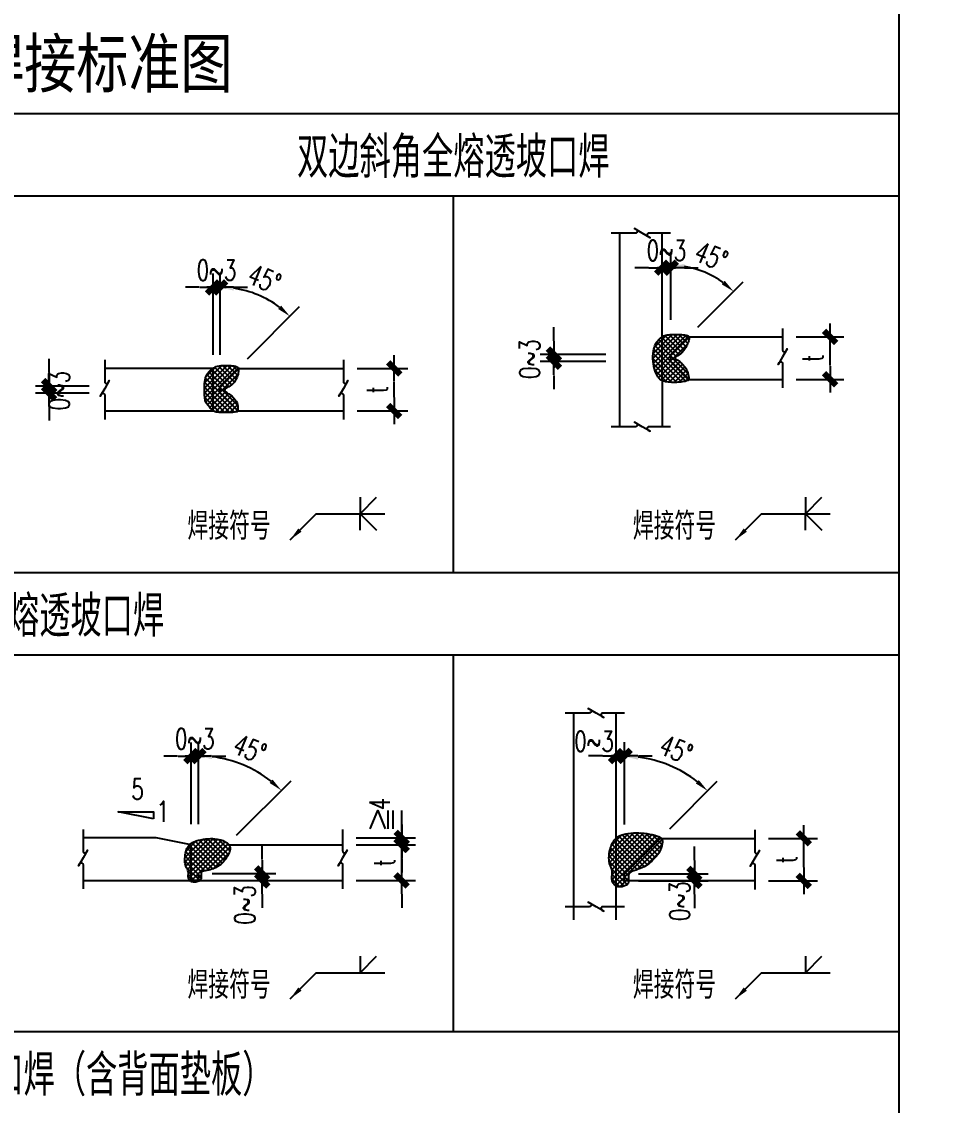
# Model space of a CAD drawing. Extents: x 497777 to 784122, y -229332 to 980813.
# Drawn here: x 538525 to 552180, y 439753 to 455571 of the extents above; entities that cross this region are included whole.
import ezdxf
from ezdxf.enums import TextEntityAlignment as Align

# ---------------------------------------------------------------- set-up
doc = ezdxf.new("R2010")
doc.units = 0
doc.header["$LTSCALE"] = 1000
doc.header["$MEASUREMENT"] = 0
for name, color, linetype in [('S-DIM', 81, 'Continuous'), ('S-HATCH1-W', 252, 'Continuous'), ('S-SHAPE', 51, 'Continuous'), ('S-SHAPE1', 165, 'Continuous'), ('S-SS', 111, 'Continuous'), ('S-TEXT', 211, 'Continuous'), ('S-TK', 165, 'Continuous')]:
    doc.layers.add(name, color=color, linetype=linetype)
doc.styles.add('FONT-ROMANS', font='tj-romans1.shx', dxfattribs={"width": 0.7, "bigfont": 'tj-hztxt1.shx'})
doc.styles.add('SS1', font='tj-romans1.shx', dxfattribs={"width": 0.7, "bigfont": 'tj-hztxt1.shx'})
doc.dimstyles.new('CW-100A', dxfattribs={"dimscale": 100, "dimtxt": 3, "dimasz": 2, "dimexe": 2, "dimexo": 2, "dimgap": 1, "dimtad": 1, "dimdec": 0, "dimzin": 0, "dimdsep": 46, "dimtxsty": 'SS1', "dimblk1": 'TT', "dimblk2": 'TT', "dimsah": 1, "dimcen": 1, "dimclrd": 256, "dimclre": 256, "dimclrt": 256, "dimadec": 0, "dimazin": 0, "dimtfac": 1, "dimtdec": 0, "dimtix": 1, "dimtmove": 2, "dimatfit": 0, "dimldrblk": 'TT', "dimfxl": 2, "dimtolj": 1, "dimtzin": 0, "dimarcsym": 0})
doc.dimstyles.new('S-25-100A', dxfattribs={"dimscale": 100, "dimtxt": 3, "dimasz": 2, "dimexe": 2, "dimexo": 2, "dimgap": 0.8, "dimtad": 1, "dimdec": 0, "dimlfac": 0.25, "dimzin": 0, "dimdsep": 46, "dimtxsty": 'SS1', "dimblk1": 'TT', "dimblk2": 'TT', "dimsah": 1, "dimcen": 1, "dimclrd": 256, "dimclre": 256, "dimclrt": 256, "dimadec": 0, "dimazin": 0, "dimtfac": 1, "dimtdec": 0, "dimtix": 1, "dimtmove": 2, "dimatfit": 0, "dimldrblk": 'TT', "dimfxl": 2, "dimtolj": 1, "dimtzin": 0, "dimarcsym": 0})

# ---------------------------------------------------------------- blocks, each defined once
blk = doc.blocks.new('TT')
blk.add_line((-0.969, 0), (0.969, 0))
at = {"const_width": 0.45}
blk.add_lwpolyline([(-0.442, -0.442), (0.442, 0.442)], dxfattribs=at)
blk = doc.blocks.new('*D190')
at = {"layer": 'Defpoints', "color": 0, "transparency": 16777216}
for p in [(510906, 638017), (511946, 636673), (509786, 636257), (512586, 636337), (516786, 636257)]:
    blk.add_point(p, dxfattribs=at)
at = {"layer": 'S-DIM', "lineweight": -2, "transparency": 16777216}
blk.add_arc((512666, 636257), 831, 148.8237, 166.1763, dxfattribs=at)
at = {"layer": 'S-DIM', "lineweight": -2, "transparency": 16777216, "xscale": 200, "yscale": 200, "zscale": 200}
for p, rotation in [((512078, 636845), 51.91184269532635), ((511835, 636257), 263.0881573046743)]:
    blk.add_blockref('TT', p, dxfattribs=dict(at, rotation=rotation))
blk = doc.blocks.new('*D225')
at = {"layer": 'Defpoints', "color": 0, "transparency": 16777216}
for p in [(541960, 444622), (541104, 443656), (541519, 443553), (541104, 443139), (541104, 443139)]:
    blk.add_point(p, dxfattribs=at)
at = {"layer": 'S-DIM', "lineweight": -2, "transparency": 16777216}
for p, q in [((541104, 443856), (541104, 445051)), ((541660, 443695), (542456, 444491))]:
    blk.add_line(p, q, dxfattribs=at)
blk.add_arc((541104, 443139), 1713, 51.695, 83.305, dxfattribs=at)
at = {"layer": 'S-DIM', "transparency": 16777216}
for points in [[(541301, 444806), (541305, 444873), (541104, 444851)], [(542187, 444507), (542143, 444458), (542315, 444350)]]:
    blk.add_solid(points, dxfattribs=at)
at = {"layer": 'S-DIM', "transparency": 16777216, "insert": (541855, 444952), "char_height": 300, "attachment_point": 5, "rotation": 337.5, "style": 'SS1'}
blk.add_mtext('\\A1;45°', dxfattribs=at)
blk = doc.blocks.new('*D226')
at = {"layer": 'Defpoints', "color": 0, "transparency": 16777216}
for p in [(541104, 444851), (541001, 443656), (541104, 443656)]:
    blk.add_point(p, dxfattribs=at)
at = {"layer": 'S-DIM', "lineweight": -2, "transparency": 16777216}
for p, q in [((541001, 443856), (541001, 445051)), ((541104, 443856), (541104, 445051)), ((540801, 444851), (540601, 444851)), ((541001, 444851), (541104, 444851)), ((541304, 444851), (541504, 444851))]:
    blk.add_line(p, q, dxfattribs=at)
at = {"layer": 'S-DIM', "lineweight": -2, "transparency": 16777216, "xscale": 200, "yscale": 200, "zscale": 200}
blk.add_blockref('TT', (541001, 444851), dxfattribs=at)
at = {"layer": 'S-DIM', "lineweight": -2, "transparency": 16777216, "xscale": 200, "yscale": 200, "zscale": 200, "rotation": 180}
blk.add_blockref('TT', (541104, 444851), dxfattribs=at)
at = {"layer": 'S-DIM', "transparency": 16777216, "insert": (541052, 445101), "char_height": 300, "attachment_point": 5, "style": 'SS1'}
blk.add_mtext('\\A1;0~3', dxfattribs=at)
blk = doc.blocks.new('*D227')
at = {"layer": 'Defpoints', "color": 0, "transparency": 16777216}
for p in [(543209, 443656), (543209, 443553), (544071, 443656)]:
    blk.add_point(p, dxfattribs=at)
at = {"layer": 'S-DIM', "lineweight": -2, "transparency": 16777216}
for p, q in [((544071, 443856), (544071, 444056)), ((543409, 443656), (544271, 443656)), ((543409, 443553), (544271, 443553)), ((544071, 443553), (544071, 443656)), ((544071, 443353), (544071, 443153))]:
    blk.add_line(p, q, dxfattribs=at)
at = {"layer": 'S-DIM', "lineweight": -2, "transparency": 16777216, "xscale": 200, "yscale": 200, "zscale": 200}
for p, rotation in [((544071, 443656), 270), ((544071, 443553), 90)]:
    blk.add_blockref('TT', p, dxfattribs=dict(at, rotation=rotation))
at = {"layer": 'S-DIM', "transparency": 16777216, "insert": (543750, 444080), "char_height": 300, "attachment_point": 5, "rotation": 90, "style": 'SS1'}
blk.add_mtext('\\A1; 4', dxfattribs=at)
blk = doc.blocks.new('*D228')
at = {"layer": 'Defpoints', "color": 0, "transparency": 16777216}
for p in [(541104, 443139), (541104, 443036), (542035, 443036)]:
    blk.add_point(p, dxfattribs=at)
at = {"layer": 'S-DIM', "lineweight": -2, "transparency": 16777216}
for p, q in [((542035, 443339), (542035, 443539)), ((541304, 443139), (542235, 443139)), ((542035, 443139), (542035, 443036)), ((541304, 443036), (542235, 443036)), ((542035, 442836), (542035, 442636))]:
    blk.add_line(p, q, dxfattribs=at)
at = {"layer": 'S-DIM', "lineweight": -2, "transparency": 16777216, "xscale": 200, "yscale": 200, "zscale": 200}
for p, rotation in [((542035, 443139), 270), ((542035, 443036), 90)]:
    blk.add_blockref('TT', p, dxfattribs=dict(at, rotation=rotation))
at = {"layer": 'S-DIM', "transparency": 16777216, "insert": (541783, 442678), "char_height": 300, "attachment_point": 5, "rotation": 90, "style": 'SS1'}
blk.add_mtext('\\A1;0~3', dxfattribs=at)
blk = doc.blocks.new('*D229')
at = {"layer": 'Defpoints', "color": 0, "transparency": 16777216}
for p in [(543209, 443553), (544071, 443553), (543209, 443036)]:
    blk.add_point(p, dxfattribs=at)
at = {"layer": 'S-DIM', "lineweight": -2, "transparency": 16777216}
for p, q in [((544071, 443753), (544071, 443953)), ((543409, 443553), (544271, 443553)), ((544071, 443036), (544071, 443553)), ((543409, 443036), (544271, 443036)), ((544071, 442836), (544071, 442636))]:
    blk.add_line(p, q, dxfattribs=at)
at = {"layer": 'S-DIM', "lineweight": -2, "transparency": 16777216, "xscale": 200, "yscale": 200, "zscale": 200}
for p, rotation in [((544071, 443553), 270), ((544071, 443036), 90)]:
    blk.add_blockref('TT', p, dxfattribs=dict(at, rotation=rotation))
at = {"layer": 'S-DIM', "transparency": 16777216, "insert": (543821, 443295), "char_height": 300, "attachment_point": 5, "rotation": 90, "style": 'SS1'}
blk.add_mtext('\\A1;t', dxfattribs=at)
blk = doc.blocks.new('*D230')
at = {"layer": 'Defpoints', "color": 0, "transparency": 16777216}
for p in [(547325, 444852), (547200, 443651), (547325, 443651)]:
    blk.add_point(p, dxfattribs=at)
at = {"layer": 'S-DIM', "lineweight": -2, "transparency": 16777216}
for p, q in [((547200, 443851), (547200, 445052)), ((547325, 443851), (547325, 445052)), ((547000, 444852), (546800, 444852)), ((547200, 444852), (547325, 444852)), ((547525, 444852), (547725, 444852))]:
    blk.add_line(p, q, dxfattribs=at)
at = {"layer": 'S-DIM', "lineweight": -2, "transparency": 16777216, "xscale": 200, "yscale": 200, "zscale": 200}
blk.add_blockref('TT', (547200, 444852), dxfattribs=at)
at = {"layer": 'S-DIM', "lineweight": -2, "transparency": 16777216, "xscale": 200, "yscale": 200, "zscale": 200, "rotation": 180}
blk.add_blockref('TT', (547325, 444852), dxfattribs=at)
at = {"layer": 'S-DIM', "transparency": 16777216, "insert": (546879, 445066), "char_height": 300, "attachment_point": 5, "style": 'SS1'}
blk.add_mtext('\\A1;0~3', dxfattribs=at)
blk = doc.blocks.new('*D231')
at = {"layer": 'Defpoints', "color": 0, "transparency": 16777216}
for p in [(547325, 443132), (547325, 443029), (548343, 443029)]:
    blk.add_point(p, dxfattribs=at)
at = {"layer": 'S-DIM', "lineweight": -2, "transparency": 16777216}
for p, q in [((548343, 443332), (548343, 443532)), ((547525, 443132), (548543, 443132)), ((548343, 443132), (548343, 443029)), ((547525, 443029), (548543, 443029)), ((548343, 442829), (548343, 442629))]:
    blk.add_line(p, q, dxfattribs=at)
at = {"layer": 'S-DIM', "lineweight": -2, "transparency": 16777216, "xscale": 200, "yscale": 200, "zscale": 200}
for p, rotation in [((548343, 443132), 270), ((548343, 443029), 90)]:
    blk.add_blockref('TT', p, dxfattribs=dict(at, rotation=rotation))
at = {"layer": 'S-DIM', "transparency": 16777216, "insert": (548128, 442733), "char_height": 300, "attachment_point": 5, "rotation": 90, "style": 'SS1'}
blk.add_mtext('\\A1;0~3', dxfattribs=at)
blk = doc.blocks.new('*D232')
at = {"layer": 'Defpoints', "color": 0, "transparency": 16777216}
for p in [(547325, 444977), (548181, 444615), (547842, 443649), (547325, 443132), (547325, 443132)]:
    blk.add_point(p, dxfattribs=at)
at = {"layer": 'S-DIM', "lineweight": -2, "transparency": 16777216}
blk.add_line((547984, 443791), (548677, 444484), dxfattribs=at)
blk.add_arc((547325, 443132), 1713, 51.695, 83.305, dxfattribs=at)
at = {"layer": 'S-DIM', "transparency": 16777216}
for points in [[(547522, 444799), (547526, 444866), (547325, 444844)], [(548408, 444500), (548364, 444451), (548536, 444343)]]:
    blk.add_solid(points, dxfattribs=at)
at = {"layer": 'S-DIM', "transparency": 16777216, "insert": (548076, 444945), "char_height": 300, "attachment_point": 5, "rotation": 337.5, "style": 'SS1'}
blk.add_mtext('\\A1;45°', dxfattribs=at)
blk = doc.blocks.new('*D233')
at = {"layer": 'Defpoints', "color": 0, "transparency": 16777216}
for p in [(549225, 443649), (549940, 443649), (549225, 443029)]:
    blk.add_point(p, dxfattribs=at)
at = {"layer": 'S-DIM', "lineweight": -2, "transparency": 16777216}
for p, q in [((549425, 443649), (550140, 443649)), ((549940, 443229), (549940, 443449)), ((549425, 443029), (550140, 443029))]:
    blk.add_line(p, q, dxfattribs=at)
at = {"layer": 'S-DIM', "lineweight": -2, "transparency": 16777216, "xscale": 200, "yscale": 200, "zscale": 200}
for p, rotation in [((549940, 443649), 90), ((549940, 443029), 270)]:
    blk.add_blockref('TT', p, dxfattribs=dict(at, rotation=rotation))
at = {"layer": 'S-DIM', "transparency": 16777216, "insert": (549690, 443339), "char_height": 300, "attachment_point": 5, "rotation": 90, "style": 'SS1'}
blk.add_mtext('\\A1;t', dxfattribs=at)
blk = doc.blocks.new('*D257')
at = {"layer": 'Defpoints', "color": 0, "transparency": 16777216}
for p in [(542142, 451500), (541421, 450510), (541680, 450510), (541421, 450251), (541421, 450148)]:
    blk.add_point(p, dxfattribs=at)
at = {"layer": 'S-DIM', "lineweight": -2, "transparency": 16777216}
for p, q in [((541421, 450710), (541421, 451893)), ((541821, 450651), (542582, 451412))]:
    blk.add_line(p, q, dxfattribs=at)
blk.add_arc((541421, 450251), 1442, 52.9526, 82.0474, dxfattribs=at)
at = {"layer": 'S-DIM', "transparency": 16777216}
for points in [[(541618, 451646), (541623, 451712), (541421, 451693)], [(542311, 451427), (542268, 451377), (542440, 451270)]]:
    blk.add_solid(points, dxfattribs=at)
at = {"layer": 'S-DIM', "transparency": 16777216, "insert": (542068, 451814), "char_height": 300, "attachment_point": 5, "rotation": 337.5, "style": 'SS1'}
blk.add_mtext('\\A1;45°', dxfattribs=at)
blk = doc.blocks.new('*D258')
at = {"layer": 'Defpoints', "color": 0, "transparency": 16777216}
for p in [(541421, 451693), (541318, 450510), (541421, 450510)]:
    blk.add_point(p, dxfattribs=at)
at = {"layer": 'S-DIM', "lineweight": -2, "transparency": 16777216}
for p, q in [((541318, 450710), (541318, 451893)), ((541421, 450710), (541421, 451893)), ((541118, 451693), (540918, 451693)), ((541318, 451693), (541421, 451693)), ((541621, 451693), (541821, 451693))]:
    blk.add_line(p, q, dxfattribs=at)
at = {"layer": 'S-DIM', "lineweight": -2, "transparency": 16777216, "xscale": 200, "yscale": 200, "zscale": 200}
blk.add_blockref('TT', (541318, 451693), dxfattribs=at)
at = {"layer": 'S-DIM', "lineweight": -2, "transparency": 16777216, "xscale": 200, "yscale": 200, "zscale": 200, "rotation": 180}
blk.add_blockref('TT', (541421, 451693), dxfattribs=at)
at = {"layer": 'S-DIM', "transparency": 16777216, "insert": (541369, 451943), "char_height": 300, "attachment_point": 5, "style": 'SS1'}
blk.add_mtext('\\A1;0~3', dxfattribs=at)
blk = doc.blocks.new('*D259')
at = {"layer": 'Defpoints', "color": 0, "transparency": 16777216}
for p in [(539712, 450251), (538926, 450148), (539712, 450148)]:
    blk.add_point(p, dxfattribs=at)
at = {"layer": 'S-DIM', "lineweight": -2, "transparency": 16777216}
for p, q in [((538926, 450451), (538926, 450651)), ((539512, 450251), (538726, 450251)), ((538926, 450251), (538926, 450148)), ((539512, 450148), (538726, 450148)), ((538926, 449948), (538926, 449748))]:
    blk.add_line(p, q, dxfattribs=at)
at = {"layer": 'S-DIM', "lineweight": -2, "transparency": 16777216, "xscale": 200, "yscale": 200, "zscale": 200}
for p, rotation in [((538926, 450251), 270), ((538926, 450148), 90)]:
    blk.add_blockref('TT', p, dxfattribs=dict(at, rotation=rotation))
at = {"layer": 'S-DIM', "transparency": 16777216, "insert": (539072, 450185), "char_height": 300, "attachment_point": 5, "rotation": 90, "style": 'SS1'}
blk.add_mtext('\\A1;0~3', dxfattribs=at)
blk = doc.blocks.new('*D260')
at = {"layer": 'Defpoints', "color": 0, "transparency": 16777216}
for p in [(543220, 450510), (543962, 450510), (543220, 449889)]:
    blk.add_point(p, dxfattribs=at)
at = {"layer": 'S-DIM', "lineweight": -2, "transparency": 16777216}
for p, q in [((543420, 450510), (544162, 450510)), ((543962, 450089), (543962, 450310)), ((543420, 449889), (544162, 449889))]:
    blk.add_line(p, q, dxfattribs=at)
at = {"layer": 'S-DIM', "lineweight": -2, "transparency": 16777216, "xscale": 200, "yscale": 200, "zscale": 200}
for p, rotation in [((543962, 450510), 90), ((543962, 449889), 270)]:
    blk.add_blockref('TT', p, dxfattribs=dict(at, rotation=rotation))
at = {"layer": 'S-DIM', "transparency": 16777216, "insert": (543712, 450199), "char_height": 300, "attachment_point": 5, "rotation": 90, "style": 'SS1'}
blk.add_mtext('\\A1;t', dxfattribs=at)
blk = doc.blocks.new('*D261')
at = {"layer": 'Defpoints', "color": 0, "transparency": 16777216}
for p in [(547998, 451980), (547873, 451008), (547998, 451017)]:
    blk.add_point(p, dxfattribs=at)
at = {"layer": 'S-DIM', "lineweight": -2, "transparency": 16777216}
for p, q in [((547873, 451208), (547873, 452180)), ((547998, 451217), (547998, 452180)), ((547673, 451980), (547473, 451980)), ((547873, 451980), (547998, 451980)), ((548198, 451980), (548398, 451980))]:
    blk.add_line(p, q, dxfattribs=at)
at = {"layer": 'S-DIM', "lineweight": -2, "transparency": 16777216, "xscale": 200, "yscale": 200, "zscale": 200}
blk.add_blockref('TT', (547873, 451980), dxfattribs=at)
at = {"layer": 'S-DIM', "lineweight": -2, "transparency": 16777216, "xscale": 200, "yscale": 200, "zscale": 200, "rotation": 180}
blk.add_blockref('TT', (547998, 451980), dxfattribs=at)
at = {"layer": 'S-DIM', "transparency": 16777216, "insert": (547935, 452230), "char_height": 300, "attachment_point": 5, "style": 'SS1'}
blk.add_mtext('\\A1;0~3', dxfattribs=at)
blk = doc.blocks.new('*D262')
at = {"layer": 'Defpoints', "color": 0, "transparency": 16777216}
for p in [(548647, 451839), (547998, 451017), (548254, 450970), (547998, 450714), (547998, 450714)]:
    blk.add_point(p, dxfattribs=at)
at = {"layer": 'S-DIM', "lineweight": -2, "transparency": 16777216}
for p, q in [((547998, 451217), (547998, 452213)), ((548395, 451112), (549057, 451774))]:
    blk.add_line(p, q, dxfattribs=at)
blk.add_arc((547998, 450714), 1298, 53.8345, 81.1655, dxfattribs=at)
at = {"layer": 'S-DIM', "transparency": 16777216}
for points in [[(548195, 451964), (548200, 452030), (547998, 452013)], [(548786, 451788), (548742, 451737), (548916, 451632)]]:
    blk.add_solid(points, dxfattribs=at)
at = {"layer": 'S-DIM', "transparency": 16777216, "insert": (548590, 452145), "char_height": 300, "attachment_point": 5, "rotation": 337.5, "style": 'SS1'}
blk.add_mtext('\\A1;45°', dxfattribs=at)
blk = doc.blocks.new('*D263')
at = {"layer": 'Defpoints', "color": 0, "transparency": 16777216}
for p in [(547252, 450711), (546293, 450608), (547252, 450608)]:
    blk.add_point(p, dxfattribs=at)
at = {"layer": 'S-DIM', "lineweight": -2, "transparency": 16777216}
for p, q in [((546293, 450911), (546293, 451111)), ((547052, 450711), (546093, 450711)), ((546293, 450711), (546293, 450608)), ((547052, 450608), (546093, 450608)), ((546293, 450408), (546293, 450208))]:
    blk.add_line(p, q, dxfattribs=at)
at = {"layer": 'S-DIM', "lineweight": -2, "transparency": 16777216, "xscale": 200, "yscale": 200, "zscale": 200}
for p, rotation in [((546293, 450711), 270), ((546293, 450608), 90)]:
    blk.add_blockref('TT', p, dxfattribs=dict(at, rotation=rotation))
at = {"layer": 'S-DIM', "transparency": 16777216, "insert": (545939, 450645), "char_height": 300, "attachment_point": 5, "rotation": 90, "style": 'SS1'}
blk.add_mtext('\\A1;0~3', dxfattribs=at)
blk = doc.blocks.new('*D264')
at = {"layer": 'Defpoints', "color": 0, "transparency": 16777216}
for p in [(549630, 450970), (550323, 450970), (549630, 450350)]:
    blk.add_point(p, dxfattribs=at)
at = {"layer": 'S-DIM', "lineweight": -2, "transparency": 16777216}
for p, q in [((549830, 450970), (550523, 450970)), ((550323, 450550), (550323, 450770)), ((549830, 450350), (550523, 450350))]:
    blk.add_line(p, q, dxfattribs=at)
at = {"layer": 'S-DIM', "lineweight": -2, "transparency": 16777216, "xscale": 200, "yscale": 200, "zscale": 200}
for p, rotation in [((550323, 450970), 90), ((550323, 450350), 270)]:
    blk.add_blockref('TT', p, dxfattribs=dict(at, rotation=rotation))
at = {"layer": 'S-DIM', "transparency": 16777216, "insert": (550073, 450660), "char_height": 300, "attachment_point": 5, "rotation": 90, "style": 'SS1'}
blk.add_mtext('\\A1;t', dxfattribs=at)

msp = doc.modelspace()

# ---------------------------------------------------------------- hatches: boundary and pattern name
at = {"layer": 'S-HATCH1-W'}
h = msp.add_hatch(dxfattribs=at)
h.set_pattern_fill('ANSI37', color=256, scale=411.429798, style=0)
h.set_pattern_definition([(45, (533302.8, 433670.88), (-36.3656, 36.3656), []), (135, (533302.8, 433670.88), (-36.3656, -36.3656), [])])
edge = h.paths.add_edge_path()
edge.add_spline(control_points=[(548260.8, 450976.7), (548249.6, 450985.5), (548206.2, 451002.1), (548131.3, 451002.7), (548038.9, 451006.9), (547954.5, 451003), (547852.9, 450970.1), (547775.8, 450883.6), (547739, 450750.6), (547733.9, 450613.7), (547764.2, 450485.3), (547802.1, 450381.8), (547874.6, 450320.8), (547966.8, 450306.6), (548055.4, 450304.6), (548147.8, 450308.4), (548207.3, 450319.7), (548262.8, 450335.5), (548259.1, 450382.6), (548256.4, 450449.3), (548210.5, 450527.8), (548154.3, 450588.7), (548110.6, 450624.8), (548028.6, 450665.4), (548132.9, 450706.4), (548178.7, 450753.4), (548222.5, 450817), (548250, 450883.9), (548273.8, 450936.6), (548266.4, 450972.2), (548260.8, 450976.7)], knot_values=[0, 0, 0, 0, 42.9812056, 134.6879493, 223.3845844, 321.280747, 386.0607818, 539.8536875, 641.1765998, 797.709865, 944.264958, 1036.3253196, 1123.0103626, 1212.6001074, 1309.1494234, 1392.7156293, 1480.3457144, 1517.1204188, 1525.2564336, 1615.7219973, 1719.0317907, 1789.3244324, 1857.8762193, 1909.5908435, 1987.8053026, 2066.9116084, 2135.9761127, 2210.6032453, 2285.7744077, 2307.1910235, 2307.1910235, 2307.1910235, 2307.1910235], degree=3, periodic=0)
h = msp.add_hatch(dxfattribs=at)
h.set_pattern_fill('ANSI37', color=256, scale=411.429798, style=0)
h.set_pattern_definition([(45, (526725.735, 433210.33), (-36.3656, 36.3656), []), (135, (526725.735, 433210.33), (-36.3656, -36.3656), [])])
edge = h.paths.add_edge_path()
edge.add_spline(control_points=[(541683.8, 450522.6), (541672.5, 450531.5), (541629, 450547.5), (541554.5, 450553.7), (541459.4, 450553.8), (541376.2, 450546.1), (541285.4, 450497.7), (541212.3, 450414.3), (541190.8, 450282), (541191.5, 450153.2), (541197.1, 450023.1), (541265.9, 449948.3), (541310.2, 449886.3), (541391.9, 449864.2), (541474.9, 449866.1), (541567.8, 449863.4), (541624.3, 449870.6), (541682.8, 449877.1), (541678.4, 449923.2), (541688.9, 449991), (541630.5, 450069.2), (541567.5, 450130.1), (541514.8, 450153.2), (541471.6, 450200.1), (541543, 450239.9), (541601.8, 450270.8), (541657.5, 450343.4), (541684.2, 450420.1), (541693.1, 450477.9), (541691, 450516.9), (541683.8, 450522.6)], knot_values=[0, 0, 0, 0, 42.9812058, 135.0487881, 223.7187017, 329.4516128, 379.4037784, 530.3028284, 639.6288726, 772.4742854, 924.5672559, 1004.3741561, 1072.2485202, 1146.8800424, 1243.4660193, 1326.9199322, 1413.3654144, 1447.381428, 1455.5174428, 1543.8253612, 1650.1640412, 1727.6545842, 1802.8467673, 1832.9481723, 1885.6650695, 1980.230093, 2061.3830887, 2145.9756241, 2219.4594553, 2247.059158, 2247.059158, 2247.059158, 2247.059158], degree=3, periodic=0)
h = msp.add_hatch(dxfattribs=at)
h.set_pattern_fill('ANSI37', color=256, scale=411.429798, style=0)
h.set_pattern_definition([(45, (506341.915, 410247.913), (-36.3656, 36.3656), []), (135, (506341.915, 410247.913), (-36.3656, -36.3656), [])])
edge = h.paths.add_edge_path()
edge.add_spline(control_points=[(547863.9, 443649.3), (547835.6, 443671.2), (547750.1, 443703.3), (547611.3, 443727.8), (547455.4, 443731.5), (547322.8, 443717.9), (547190, 443663.5), (547118.7, 443536.2), (547093.4, 443399.5), (547098.7, 443267.2), (547162, 443162.5), (547120.5, 443044.7), (547185.6, 442940.2), (547293.2, 442936.4), (547416, 442987.4), (547350.9, 443141), (547481.9, 443183.9), (547576.6, 443215.4), (547683.3, 443278), (547765, 443360.9), (547846.1, 443456.3), (547869.3, 443552.4), (547884.6, 443633.4), (547863.9, 443649.3)], knot_values=[0, 0, 0, 0, 107.2863682, 266.7538172, 423.5063699, 573.2324129, 664.6553006, 842.7923412, 976.3347721, 1082.4015855, 1235.6615849, 1309.6259619, 1440.9314811, 1525.4515564, 1623.0956394, 1774.444703, 1847.4325235, 1983.1623959, 2091.978379, 2208.7292737, 2335.6666864, 2450.7250019, 2528.8565428, 2528.8565428, 2528.8565428, 2528.8565428], degree=3, periodic=0)
h = msp.add_hatch(dxfattribs=at)
h.set_pattern_fill('ANSI37', color=256, scale=411.429798, style=0)
h.set_pattern_definition([(45, (511497.485, 410254.865), (-36.3656, 36.3656), []), (135, (511497.485, 410254.865), (-36.3656, -36.3656), [])])
edge = h.paths.add_edge_path()
edge.add_spline(control_points=[(541555.2, 443553.4), (541538.6, 443576.6), (541477.9, 443612.3), (541374.7, 443646.4), (541243.2, 443647.8), (541128.9, 443630), (541034.6, 443602), (540951, 443550.7), (540916.2, 443454.1), (540907.1, 443348.6), (540904, 443269), (540942, 443206.2), (540963.1, 443158.6), (540951.4, 443097.7), (540965.5, 443038.2), (541022.1, 443005.2), (541080.6, 443007.4), (541149.8, 443040.5), (541146.1, 443101.7), (541137.4, 443171.3), (541239.1, 443178.4), (541313.3, 443200.1), (541396.7, 443243.7), (541474.2, 443299.4), (541524, 443386.7), (541569.6, 443463.2), (541572, 443529.9), (541555.2, 443553.4)], knot_values=[0, 0, 0, 0, 85.5160108, 201.1373302, 325.7945996, 474.7948086, 547.1545083, 620.4045467, 760.5184311, 829.576342, 944.1612063, 984.639258, 1049.2832543, 1092.3051273, 1169.5162255, 1211.8746543, 1278.1490614, 1341.6768679, 1413.0463711, 1443.5505007, 1535.3638013, 1630.4861648, 1701.301689, 1811.6726183, 1912.5806829, 1996.9333121, 2083.6549169, 2083.6549169, 2083.6549169, 2083.6549169], degree=3, periodic=0)

# ---------------------------------------------------------------- linework, layer by layer
at = {"layer": 'S-DIM'}
for p, q in [((543871.1, 444055.7), (543871.1, 443787.2)), ((543941.6, 444055.7), (543941.6, 443787.2))]:
    msp.add_line(p, q, dxfattribs=at)
msp.add_lwpolyline([(540449.1, 443935.7), (539934.8, 444038.6), (540449.1, 444038.6)], close=True, dxfattribs=at)
msp.add_lwpolyline([(543613, 443787.2), (543721, 444055.5), (543829, 443787.2)], dxfattribs=at)
at = {"layer": 'S-HATCH1-W'}
for points, start_tangent, end_tangent in [([(548260.8, 450976.7), (548221.7, 450994.5), (548130.4, 451003.3), (548041.8, 451005.5), (547944.2, 450997.3), (547883, 450976.2), (547777.2, 450864.6), (547747, 450767.9), (547741, 450611.4), (547772, 450468.2), (547810, 450384.4), (547876.7, 450329), (547964, 450308.9), (548060.5, 450305.7), (548144, 450310), (548230, 450326.5), (548261.3, 450345.8), (548261.3, 450353.9), (548249.8, 450443.7), (548201.2, 450534.8), (548154, 450586.9), (548099.5, 450628.6), (548058.3, 450659.8), (548120.9, 450706.7), (548180.5, 450758.8), (548219, 450816.1), (548250.4, 450883.8), (548268.7, 450956.7), (548260.8, 450976.7)], (-0.7841118, 0.6206196), (-0.7841118, 0.6206196)), ([(541683.8, 450522.6), (541644.7, 450540.4), (541553.4, 450552.5), (541464.7, 450552.5), (541360.4, 450535.2), (541316.1, 450512.2), (541218.4, 450397.2), (541194.9, 450290.4), (541192.3, 450157.6), (541219.6, 450008), (541267.3, 449944), (541313.5, 449894.2), (541383.9, 449869.5), (541480.4, 449865.3), (541563.8, 449865.3), (541649.9, 449873.4), (541681.2, 449886.8), (541681.2, 449894.9), (541677.3, 449983.1), (541622.5, 450074.3), (541565.2, 450126.4), (541502.6, 450168), (541485.2, 450192.6), (541523.4, 450228.8), (541603, 450279.9), (541652.7, 450344.1), (541682.5, 450423.2), (541691.6, 450496.2), (541683.8, 450522.6)], (-0.7841118, 0.6206196), (-0.7841118, 0.6206196)), ([(547863.9, 443649.3), (547766.5, 443694.3), (547609.8, 443723.9), (547453.1, 443728.2), (547304.9, 443707), (547221.8, 443668.9), (547122.7, 443520.9), (547097.3, 443389.8), (547105.7, 443284.1), (547145.5, 443136.1), (547136.2, 443062.7), (547205.6, 442951.2), (547289.7, 442943), (547374.4, 442991.6), (547392.8, 443141.8), (547457.4, 443175.9), (547584.4, 443223.7), (547677.6, 443279.9), (547762.3, 443360.2), (547838.5, 443461.7), (547872.4, 443571.7), (547863.9, 443649.3)], (-0.7916942, 0.6109176), (-0.7916942, 0.6109176)), ([(541555.2, 443553.4), (541486.4, 443604.3), (541376.4, 443639.8), (541251.8, 443644.6), (541104.6, 443621.7), (541035.9, 443599.1), (540974.8, 443558.6), (540916.4, 443431.3), (540908.7, 443362.7), (540918.8, 443248.5), (540937.3, 443212.5), (540958.2, 443151.3), (540955.9, 443108.4), (540979.4, 443034.8), (541015.4, 443012.6), (541081.7, 443012.6), (541136.1, 443045.3), (541144.1, 443116.3), (541144.1, 443146.8), (541229.4, 443180.6), (541321.1, 443206.1), (541384, 443238.5), (541470.7, 443306.9), (541526.8, 443390.8), (541562.8, 443467.1), (541555.2, 443553.4)], (-0.58213, 0.8130957), (-0.58213, 0.8130957))]:
    msp.add_spline(points, degree=3, dxfattribs=dict(at, start_tangent=start_tangent, end_tangent=end_tangent))
at = {"layer": 'S-SHAPE'}
for p, q in [((551324.6, 475224), (551324.6, 426424)), ((551324.6, 454224), (525324.6, 454224)), ((547252.4, 452483.9), (547252.4, 449658)), ((547873, 450953.4), (547873, 452483.9)), ((547873, 450330.7), (547873, 450966.9)), ((547997.8, 450714.2), (548253.7, 450970.2)), ((548253.7, 450970.2), (549629.6, 450970.2)), ((547997.8, 450608.4), (547997.8, 450711.3)), ((541317.8, 450509.6), (539737.5, 450509.6)), ((541317.8, 449889), (541317.8, 450509.6)), ((541420.7, 450250.8), (541679.6, 450509.6)), ((541679.6, 450509.6), (543220, 450509.6)), ((547997.8, 450605.5), (548253.7, 450349.6)), ((548253.7, 450349.6), (549629.6, 450349.6)), ((541420.7, 450147.9), (541420.7, 450250.8)), ((547873, 450330.7), (547873, 449658)), ((541420.7, 450147.9), (541679.6, 449889)), ((539737.5, 449889), (541317.8, 449889)), ((541679.6, 449889), (543220, 449889)), ((551324.6, 447524), (525324.6, 447524)), ((546579.3, 445479.3), (546579.3, 442460.1)), ((547199.9, 442460.1), (547199.9, 445479.3)), ((540486.5, 443656.3), (539420.5, 443656.3)), ((540974.8, 443558.6), (540486.5, 443656.3)), ((541000.8, 443553.4), (540974.8, 443558.6)), ((541000.8, 443035.7), (541000.8, 443553.4)), ((541103.7, 443138.6), (541518.5, 443553.4)), ((541555.2, 443553.4), (541518.5, 443553.4)), ((541555.2, 443553.4), (543209.4, 443553.4)), ((547324.6, 443131.6), (547842.4, 443649.3)), ((547842.4, 443649.3), (549225.4, 443649.3)), ((541103.7, 443035.7), (541103.7, 443138.6)), ((547324.6, 443028.8), (547324.6, 443131.6)), ((539420.5, 443035.7), (540991.2, 443035.7)), ((541117, 443035.7), (540992.5, 443035.7)), ((541117, 443035.7), (543209.4, 443035.7)), ((549225.4, 443028.8), (547324.6, 443028.8)), ((551324.6, 440824), (525324.6, 440824))]:
    msp.add_line(p, q, dxfattribs=at)
at = {"layer": 'S-SHAPE1'}
for points in [[(547996.4, 452483.9), (547680.5, 452483.9), (547678.6, 452483.8), (547677.5, 452483.7), (547674.8, 452483.3), (547672.6, 452482.7), (547670.1, 452481.7), (547668.6, 452481), (547667, 452480.2), (547665.6, 452479.2), (547664.3, 452478.4), (547662.9, 452477.2), (547661.4, 452475.7), (547660.2, 452474.4), (547659.1, 452473.1), (547658.6, 452472.2), (547657.2, 452470), (547656.7, 452468.9), (547655.8, 452467), (547655.5, 452466), (547655, 452464.4), (547654.5, 452462.5), (547654.3, 452461.3), (547654.2, 452460.1), (547654, 452458), (547654.2, 452454.7), (547654.6, 452451.9), (547655.3, 452449.6), (547656.4, 452446.7), (547657.8, 452443.8), (547659.4, 452441.5), (547661, 452439.5), (547662.6, 452437.9), (547664.3, 452436.5), (547666.8, 452434.8), (547696.3, 452417.8), (547581.8, 452483.9), (547467.2, 452550), (547496.2, 452533.3), (547498.2, 452532), (547499.7, 452530.9), (547501.4, 452529.4), (547502.6, 452528.2), (547503.6, 452527), (547504.6, 452525.8), (547505.9, 452523.7), (547506.9, 452522), (547507.4, 452520.5), (547507.8, 452519.5), (547508.7, 452517), (547508.9, 452515.8), (547509.2, 452514), (547509.4, 452512.6), (547509.4, 452511.4), (547509.4, 452508.9), (547509.1, 452505.7), (547508.1, 452501.9), (547507.5, 452500.2), (547506.9, 452499), (547506.1, 452497.4), (547505, 452495.6), (547503, 452493), (547501.7, 452491.7), (547500.9, 452490.8), (547499.5, 452489.7), (547497.9, 452488.4), (547496.3, 452487.5), (547494.8, 452486.6), (547493.2, 452485.9), (547491, 452485.1), (547489.4, 452484.6), (547488.5, 452484.5), (547486.5, 452484.1), (547484.7, 452483.9), (547483.1, 452483.9), (547483, 452483.9), (547129, 452483.9)], [(549629.6, 451093.6), (549629.6, 450777.7), (549629.7, 450775.8), (549629.8, 450774.7), (549630.1, 450772), (549630.8, 450769.8), (549631.7, 450767.3), (549632.4, 450765.8), (549633.3, 450764.2), (549634.2, 450762.8), (549635.1, 450761.5), (549636.2, 450760.1), (549637.7, 450758.6), (549639.1, 450757.4), (549640.4, 450756.3), (549641.2, 450755.8), (549643.4, 450754.4), (549644.6, 450753.9), (549646.5, 450753), (549647.4, 450752.7), (549649, 450752.2), (549650.9, 450751.7), (549652.2, 450751.5), (549653.4, 450751.4), (549655.5, 450751.2), (549658.7, 450751.4), (549661.6, 450751.8), (549663.8, 450752.5), (549666.8, 450753.6), (549669.6, 450755), (549671.9, 450756.6), (549674, 450758.2), (549675.5, 450759.8), (549676.9, 450761.5), (549678.7, 450764), (549695.6, 450793.5), (549629.6, 450679), (549563.5, 450564.4), (549580.2, 450593.4), (549581.4, 450595.4), (549582.6, 450596.9), (549584.1, 450598.6), (549585.2, 450599.8), (549586.5, 450600.8), (549587.7, 450601.8), (549589.8, 450603.1), (549591.5, 450604.1), (549592.9, 450604.6), (549594, 450605), (549596.4, 450605.9), (549597.7, 450606.1), (549599.5, 450606.4), (549600.9, 450606.6), (549602, 450606.6), (549604.6, 450606.6), (549607.7, 450606.3), (549611.5, 450605.3), (549613.2, 450604.7), (549614.5, 450604.1), (549616.1, 450603.3), (549617.9, 450602.2), (549620.5, 450600.2), (549621.8, 450598.9), (549622.6, 450598.1), (549623.8, 450596.7), (549625, 450595.1), (549626, 450593.5), (549626.8, 450592), (549627.6, 450590.4), (549628.3, 450588.2), (549628.8, 450586.6), (549629, 450585.7), (549629.4, 450583.7), (549629.6, 450581.9), (549629.6, 450580.3), (549629.6, 450580.2), (549629.6, 450226.2)], [(539737.5, 450633), (539737.5, 450317.2), (539737.6, 450315.3), (539737.7, 450314.1), (539738.1, 450311.5), (539738.8, 450309.3), (539739.7, 450306.7), (539740.4, 450305.3), (539741.2, 450303.7), (539742.2, 450302.2), (539743.1, 450300.9), (539744.2, 450299.6), (539745.7, 450298.1), (539747, 450296.8), (539748.4, 450295.8), (539749.2, 450295.2), (539751.4, 450293.9), (539752.5, 450293.3), (539754.4, 450292.5), (539755.4, 450292.2), (539757, 450291.6), (539758.9, 450291.1), (539760.1, 450291), (539761.4, 450290.9), (539763.5, 450290.7), (539766.7, 450290.9), (539769.5, 450291.2), (539771.8, 450291.9), (539774.8, 450293), (539777.6, 450294.5), (539779.9, 450296.1), (539782, 450297.7), (539783.5, 450299.2), (539784.9, 450300.9), (539786.6, 450303.5), (539803.6, 450332.9), (539737.5, 450218.4), (539671.5, 450103.8), (539688.2, 450132.9), (539689.4, 450134.9), (539690.5, 450136.4), (539692.1, 450138.1), (539693.2, 450139.2), (539694.4, 450140.3), (539695.7, 450141.2), (539697.8, 450142.6), (539699.5, 450143.5), (539700.9, 450144.1), (539701.9, 450144.5), (539704.4, 450145.3), (539705.6, 450145.6), (539707.4, 450145.9), (539708.9, 450146.1), (539710, 450146.1), (539712.6, 450146.1), (539715.7, 450145.8), (539719.5, 450144.7), (539721.2, 450144.2), (539722.4, 450143.6), (539724.1, 450142.7), (539725.9, 450141.6), (539728.4, 450139.6), (539729.8, 450138.4), (539730.6, 450137.5), (539731.8, 450136.2), (539733, 450134.6), (539733.9, 450133), (539734.8, 450131.4), (539735.6, 450129.8), (539736.3, 450127.6), (539736.8, 450126), (539737, 450125.2), (539737.4, 450123.2), (539737.5, 450121.4), (539737.5, 450119.8), (539737.5, 450119.7), (539737.5, 449765.6)], [(543220, 450633), (543220, 450317.2), (543220.1, 450315.3), (543220.2, 450314.1), (543220.6, 450311.5), (543221.3, 450309.3), (543222.2, 450306.7), (543222.9, 450305.3), (543223.7, 450303.7), (543224.7, 450302.2), (543225.6, 450300.9), (543226.7, 450299.6), (543228.2, 450298.1), (543229.5, 450296.8), (543230.9, 450295.8), (543231.7, 450295.2), (543233.9, 450293.9), (543235, 450293.3), (543236.9, 450292.5), (543237.9, 450292.2), (543239.5, 450291.6), (543241.4, 450291.1), (543242.6, 450291), (543243.9, 450290.9), (543246, 450290.7), (543249.2, 450290.9), (543252, 450291.2), (543254.3, 450291.9), (543257.3, 450293), (543260.1, 450294.5), (543262.4, 450296.1), (543264.5, 450297.7), (543266, 450299.2), (543267.4, 450300.9), (543269.1, 450303.5), (543286.1, 450332.9), (543220, 450218.4), (543154, 450103.8), (543170.7, 450132.9), (543171.9, 450134.9), (543173, 450136.4), (543174.6, 450138.1), (543175.7, 450139.2), (543176.9, 450140.3), (543178.2, 450141.2), (543180.3, 450142.6), (543182, 450143.5), (543183.4, 450144.1), (543184.4, 450144.5), (543186.9, 450145.3), (543188.1, 450145.6), (543189.9, 450145.9), (543191.4, 450146.1), (543192.5, 450146.1), (543195.1, 450146.1), (543198.2, 450145.8), (543202, 450144.7), (543203.7, 450144.2), (543204.9, 450143.6), (543206.6, 450142.7), (543208.4, 450141.6), (543210.9, 450139.6), (543212.3, 450138.4), (543213.1, 450137.5), (543214.3, 450136.2), (543215.5, 450134.6), (543216.4, 450133), (543217.3, 450131.4), (543218.1, 450129.8), (543218.8, 450127.6), (543219.3, 450126), (543219.5, 450125.2), (543219.9, 450123.2), (543220, 450121.4), (543220, 450119.8), (543220, 450119.7), (543220, 449765.6)], [(547996.4, 449658), (547680.5, 449658), (547678.6, 449657.9), (547677.5, 449657.8), (547674.8, 449657.4), (547672.6, 449656.8), (547670.1, 449655.8), (547668.6, 449655.2), (547667, 449654.3), (547665.6, 449653.4), (547664.3, 449652.5), (547662.9, 449651.4), (547661.4, 449649.8), (547660.2, 449648.5), (547659.1, 449647.2), (547658.6, 449646.3), (547657.2, 449644.2), (547656.7, 449643), (547655.8, 449641.1), (547655.5, 449640.2), (547655, 449638.6), (547654.5, 449636.7), (547654.3, 449635.4), (547654.2, 449634.2), (547654, 449632.1), (547654.2, 449628.9), (547654.6, 449626), (547655.3, 449623.7), (547656.4, 449620.8), (547657.8, 449617.9), (547659.4, 449615.7), (547661, 449613.6), (547662.6, 449612.1), (547664.3, 449610.6), (547666.8, 449608.9), (547696.3, 449591.9), (547581.8, 449658), (547467.2, 449724.1), (547496.2, 449707.4), (547498.2, 449706.2), (547499.7, 449705), (547501.4, 449703.5), (547502.6, 449702.4), (547503.6, 449701.1), (547504.6, 449699.9), (547505.9, 449697.8), (547506.9, 449696.1), (547507.4, 449694.7), (547507.8, 449693.6), (547508.7, 449691.2), (547508.9, 449689.9), (547509.2, 449688.1), (547509.4, 449686.7), (547509.4, 449685.5), (547509.4, 449683), (547509.1, 449679.9), (547508.1, 449676.1), (547507.5, 449674.3), (547506.9, 449673.1), (547506.1, 449671.5), (547505, 449669.7), (547503, 449667.1), (547501.7, 449665.8), (547500.9, 449664.9), (547499.5, 449663.8), (547497.9, 449662.6), (547496.3, 449661.6), (547494.8, 449660.8), (547493.2, 449660), (547491, 449659.2), (547489.4, 449658.8), (547488.5, 449658.6), (547486.5, 449658.2), (547484.7, 449658), (547483.1, 449658), (547483, 449658), (547129, 449658)], [(547323.3, 445479.3), (547007.4, 445479.3), (547005.5, 445479.2), (547004.4, 445479.1), (547001.7, 445478.8), (546999.5, 445478.1), (546997, 445477.2), (546995.5, 445476.5), (546993.9, 445475.6), (546992.5, 445474.7), (546991.2, 445473.8), (546989.8, 445472.7), (546988.3, 445471.2), (546987.1, 445469.8), (546986, 445468.5), (546985.5, 445467.7), (546984.1, 445465.5), (546983.6, 445464.3), (546982.7, 445462.4), (546982.4, 445461.5), (546981.9, 445459.9), (546981.4, 445458), (546981.2, 445456.7), (546981.1, 445455.5), (546980.9, 445453.4), (546981.1, 445450.2), (546981.5, 445447.3), (546982.1, 445445.1), (546983.3, 445442.1), (546984.7, 445439.3), (546986.3, 445437), (546987.9, 445434.9), (546989.5, 445433.4), (546991.2, 445432), (546993.7, 445430.3), (547023.2, 445413.3), (546908.7, 445479.3), (546794.1, 445545.4), (546823.1, 445528.7), (546825.1, 445527.5), (546826.6, 445526.3), (546828.3, 445524.8), (546829.5, 445523.7), (546830.5, 445522.4), (546831.5, 445521.2), (546832.8, 445519.1), (546833.7, 445517.4), (546834.3, 445516), (546834.7, 445514.9), (546835.5, 445512.5), (546835.8, 445511.2), (546836.1, 445509.4), (546836.3, 445508), (546836.3, 445506.9), (546836.3, 445504.3), (546836, 445501.2), (546835, 445497.4), (546834.4, 445495.7), (546833.8, 445494.4), (546833, 445492.8), (546831.8, 445491), (546829.9, 445488.5), (546828.6, 445487.1), (546827.8, 445486.3), (546826.4, 445485.1), (546824.8, 445483.9), (546823.2, 445482.9), (546821.7, 445482.1), (546820.1, 445481.3), (546817.9, 445480.6), (546816.3, 445480.1), (546815.4, 445479.9), (546813.4, 445479.5), (546811.6, 445479.3), (546810, 445479.3), (546809.9, 445479.3), (546455.8, 445479.3)], [(539420.5, 443779.7), (539420.5, 443463.8), (539420.6, 443461.9), (539420.7, 443460.8), (539421.1, 443458.1), (539421.8, 443456), (539422.7, 443453.4), (539423.4, 443452), (539424.2, 443450.4), (539425.2, 443448.9), (539426, 443447.6), (539427.2, 443446.3), (539428.7, 443444.8), (539430, 443443.5), (539431.4, 443442.5), (539432.2, 443441.9), (539434.4, 443440.6), (539435.5, 443440), (539437.4, 443439.2), (539438.4, 443438.9), (539440, 443438.3), (539441.9, 443437.8), (539443.1, 443437.6), (539444.4, 443437.5), (539446.5, 443437.4), (539449.7, 443437.5), (539452.5, 443437.9), (539454.8, 443438.6), (539457.7, 443439.7), (539460.6, 443441.2), (539462.9, 443442.8), (539465, 443444.4), (539466.5, 443445.9), (539467.9, 443447.6), (539469.6, 443450.2), (539486.6, 443479.6), (539420.5, 443365.1), (539354.4, 443250.5), (539371.2, 443279.6), (539372.4, 443281.6), (539373.5, 443283.1), (539375.1, 443284.8), (539376.2, 443285.9), (539377.4, 443287), (539378.7, 443287.9), (539380.7, 443289.2), (539382.5, 443290.2), (539383.9, 443290.8), (539384.9, 443291.1), (539387.4, 443292), (539388.6, 443292.3), (539390.4, 443292.6), (539391.9, 443292.8), (539393, 443292.8), (539395.6, 443292.8), (539398.7, 443292.5), (539402.5, 443291.4), (539404.2, 443290.9), (539405.4, 443290.3), (539407, 443289.4), (539408.9, 443288.3), (539411.4, 443286.3), (539412.7, 443285.1), (539413.6, 443284.2), (539414.7, 443282.9), (539416, 443281.3), (539416.9, 443279.7), (539417.8, 443278.1), (539418.5, 443276.5), (539419.3, 443274.3), (539419.8, 443272.7), (539420, 443271.9), (539420.3, 443269.9), (539420.5, 443268.1), (539420.5, 443266.5), (539420.5, 443266.4), (539420.5, 442912.3)], [(543209.4, 443779.7), (543209.4, 443463.8), (543209.5, 443461.9), (543209.6, 443460.8), (543210, 443458.1), (543210.6, 443456), (543211.6, 443453.4), (543212.2, 443452), (543213.1, 443450.4), (543214, 443448.9), (543214.9, 443447.6), (543216, 443446.3), (543217.6, 443444.8), (543218.9, 443443.5), (543220.2, 443442.5), (543221.1, 443441.9), (543223.3, 443440.6), (543224.4, 443440), (543226.3, 443439.2), (543227.2, 443438.9), (543228.9, 443438.3), (543230.8, 443437.8), (543232, 443437.6), (543233.2, 443437.5), (543235.3, 443437.4), (543238.5, 443437.5), (543241.4, 443437.9), (543243.7, 443438.6), (543246.6, 443439.7), (543249.5, 443441.2), (543251.7, 443442.8), (543253.8, 443444.4), (543255.3, 443445.9), (543256.8, 443447.6), (543258.5, 443450.2), (543275.5, 443479.6), (543209.4, 443365.1), (543143.3, 443250.5), (543160, 443279.6), (543161.3, 443281.6), (543162.4, 443283.1), (543163.9, 443284.8), (543165.1, 443285.9), (543166.3, 443287), (543167.5, 443287.9), (543169.6, 443289.2), (543171.3, 443290.2), (543172.7, 443290.8), (543173.8, 443291.1), (543176.3, 443292), (543177.5, 443292.3), (543179.3, 443292.6), (543180.7, 443292.8), (543181.9, 443292.8), (543184.4, 443292.8), (543187.6, 443292.5), (543191.4, 443291.4), (543193.1, 443290.9), (543194.3, 443290.3), (543195.9, 443289.4), (543197.7, 443288.3), (543200.3, 443286.3), (543201.6, 443285.1), (543202.5, 443284.2), (543203.6, 443282.9), (543204.8, 443281.3), (543205.8, 443279.7), (543206.6, 443278.1), (543207.4, 443276.5), (543208.2, 443274.3), (543208.6, 443272.7), (543208.8, 443271.9), (543209.2, 443269.9), (543209.4, 443268.1), (543209.4, 443266.5), (543209.4, 443266.4), (543209.4, 442912.3)], [(549225.4, 443772.8), (549225.4, 443456.9), (549225.5, 443455), (549225.6, 443453.9), (549225.9, 443451.2), (549226.6, 443449), (549227.5, 443446.5), (549228.2, 443445), (549229.1, 443443.4), (549230, 443442), (549230.9, 443440.7), (549232, 443439.3), (549233.5, 443437.8), (549234.9, 443436.6), (549236.2, 443435.5), (549237, 443435), (549239.2, 443433.6), (549240.4, 443433.1), (549242.3, 443432.2), (549243.2, 443431.9), (549244.8, 443431.4), (549246.7, 443430.9), (549248, 443430.7), (549249.2, 443430.6), (549251.3, 443430.4), (549254.5, 443430.6), (549257.4, 443431), (549259.6, 443431.6), (549262.6, 443432.8), (549265.4, 443434.2), (549267.7, 443435.8), (549269.8, 443437.4), (549271.3, 443439), (549272.7, 443440.7), (549274.4, 443443.2), (549291.4, 443472.7), (549225.4, 443358.2), (549159.3, 443243.6), (549176, 443272.6), (549177.2, 443274.6), (549178.4, 443276.1), (549179.9, 443277.8), (549181, 443279), (549182.3, 443280), (549183.5, 443281), (549185.6, 443282.3), (549187.3, 443283.2), (549188.7, 443283.8), (549189.8, 443284.2), (549192.2, 443285), (549193.5, 443285.3), (549195.3, 443285.6), (549196.7, 443285.8), (549197.8, 443285.8), (549200.4, 443285.8), (549203.5, 443285.5), (549207.3, 443284.5), (549209, 443283.9), (549210.3, 443283.3), (549211.9, 443282.5), (549213.7, 443281.3), (549216.2, 443279.3), (549217.6, 443278.1), (549218.4, 443277.3), (549219.6, 443275.9), (549220.8, 443274.3), (549221.8, 443272.7), (549222.6, 443271.2), (549223.4, 443269.6), (549224.1, 443267.4), (549224.6, 443265.8), (549224.8, 443264.9), (549225.2, 443262.9), (549225.4, 443261.1), (549225.4, 443259.5), (549225.4, 443259.4), (549225.4, 442905.3)], [(547323.3, 442652.2), (547007.4, 442652.2), (547005.5, 442652.1), (547004.4, 442652), (547001.7, 442651.6), (546999.5, 442651), (546997, 442650), (546995.5, 442649.4), (546993.9, 442648.5), (546992.5, 442647.5), (546991.2, 442646.7), (546989.8, 442645.6), (546988.3, 442644), (546987.1, 442642.7), (546986, 442641.4), (546985.5, 442640.5), (546984.1, 442638.3), (546983.6, 442637.2), (546982.7, 442635.3), (546982.4, 442634.4), (546981.9, 442632.7), (546981.4, 442630.8), (546981.2, 442629.6), (546981.1, 442628.4), (546980.9, 442626.3), (546981.1, 442623.1), (546981.5, 442620.2), (546982.1, 442617.9), (546983.3, 442615), (546984.7, 442612.1), (546986.3, 442609.9), (546987.9, 442607.8), (546989.5, 442606.2), (546991.2, 442604.8), (546993.7, 442603.1), (547023.2, 442586.1), (546908.7, 442652.2), (546794.1, 442718.3), (546823.1, 442701.6), (546825.1, 442700.3), (546826.6, 442699.2), (546828.3, 442697.7), (546829.5, 442696.5), (546830.5, 442695.3), (546831.5, 442694.1), (546832.8, 442692), (546833.7, 442690.3), (546834.3, 442688.9), (546834.7, 442687.8), (546835.5, 442685.3), (546835.8, 442684.1), (546836.1, 442682.3), (546836.3, 442680.9), (546836.3, 442679.7), (546836.3, 442677.2), (546836, 442674), (546835, 442670.2), (546834.4, 442668.5), (546833.8, 442667.3), (546833, 442665.7), (546831.8, 442663.9), (546829.9, 442661.3), (546828.6, 442660), (546827.8, 442659.1), (546826.4, 442658), (546824.8, 442656.8), (546823.2, 442655.8), (546821.7, 442655), (546820.1, 442654.2), (546817.9, 442653.4), (546816.3, 442653), (546815.4, 442652.8), (546813.4, 442652.4), (546811.6, 442652.2), (546810, 442652.2), (546809.9, 442652.2), (546455.8, 442652.2)]]:
    msp.add_lwpolyline(points, dxfattribs=at)
at = {"layer": 'S-SS'}
for points in [[(543464.6, 448628), (543464.6, 448388), (543704.6, 448628)], [(549964.6, 448628), (549964.6, 448388), (550204.6, 448628)], [(542444.6, 448008), (542824.6, 448388), (543824.6, 448388)], [(543464.6, 448148), (543464.6, 448388), (543704.6, 448148)], [(548944.6, 448008), (549324.6, 448388), (550324.6, 448388)], [(549964.6, 448148), (549964.6, 448388), (550204.6, 448148)], [(543464.6, 441928), (543464.6, 441688), (543704.6, 441928)], [(549964.6, 441928), (549964.6, 441688), (550204.6, 441928)], [(542444.6, 441308), (542824.6, 441688), (543824.6, 441688)], [(548944.6, 441308), (549324.6, 441688), (550324.6, 441688)]]:
    msp.add_lwpolyline(points, dxfattribs=at)
for points in [[(542609.6, 448125.9), (542444.6, 448008), (542562.5, 448173)], [(549109.6, 448125.9), (548944.6, 448008), (549062.5, 448173)], [(542609.6, 441425.9), (542444.6, 441308), (542562.5, 441473)], [(549109.6, 441425.9), (548944.6, 441308), (549062.5, 441473)]]:
    msp.add_solid(points, dxfattribs=at)
at = {"layer": 'S-TK'}
for p, q in [((551324.6, 453024), (525324.6, 453024)), ((544824.6, 453024), (544824.6, 447524)), ((551324.6, 446324), (525324.6, 446324)), ((544824.6, 446324), (544824.6, 440824))]:
    msp.add_line(p, q, dxfattribs=at)

# ---------------------------------------------------------------- texts
at = {"layer": 'S-DIM', "style": 'FONT-ROMANS', "width": 0.7}
for s, p in [('5', (540127.7, 444217.2)), ('1', (540493.9, 443891))]:
    msp.add_text(s, height=300, dxfattribs=at).set_placement(p)
at = {"layer": 'S-SS', "style": 'SS1', "width": 0.8}
for p in [(540944.6, 448008), (547444.6, 448008), (540944.6, 441308), (547444.6, 441308)]:
    msp.add_text('焊接符号', height=400, dxfattribs=at).set_placement(p)
at = {"layer": 'S-TEXT', "style": 'SS1'}
msp.add_text('附录2 焊接标准图', height=800, dxfattribs=at).set_placement((538325, 454974.1), align=Align.MIDDLE)
at = {"layer": 'S-TEXT', "style": 'SS1', "width": 0.8}
for s, p in [('双边斜角全熔透坡口焊', (544824.2, 453624)), ('单边斜角全熔透坡口焊', (538324.6, 446924)), ('单边斜角全熔透坡口焊（含背面垫板）', (538324.6, 440224))]:
    msp.add_text(s, height=600, dxfattribs=at).set_placement(p, align=Align.MIDDLE)

# ---------------------------------------------------------------- dimensions: what is measured, and where the dimension line sits
at = {"layer": 'S-DIM'}
dim = msp.add_angular_dim_2l(base=(511945.9, 636672.7), line1=((509785.6, 636257.2), (516785.6, 636257.2)), line2=((510905.6, 638017.2), (512585.6, 636337.2)), text=' ', dimstyle='S-25-100A', dxfattribs=at)
dim.commit()
dim.dimension.update_dxf_attribs({"geometry": '*D190', "text_midpoint": (784122.1, -229332.3)})
for base, p1, p2, picture, middle in [((547997.8, 451980.3), (547873, 451008), (547997.8, 451016.9), '*D261', (547935.4, 452230.3)), ((541420.7, 451692.8), (541317.8, 450509.6), (541420.7, 450509.6), '*D258', (541369.3, 451942.8)), ((541103.7, 444851.2), (541000.8, 443656.3), (541103.7, 443656.3), '*D226', (541052.3, 445101.2))]:
    dim = msp.add_linear_dim(base=base, p1=p1, p2=p2, text='0~3', dimstyle='CW-100A', dxfattribs=at)
    dim.commit()
    dim.dimension.update_dxf_attribs({"geometry": picture, "text_midpoint": middle})
for base, line1, line2, picture, middle in [((548646.9, 451838.6), ((547997.8, 450714.2), (548253.7, 450970.2)), ((547997.8, 450714.2), (547997.8, 451016.9)), '*D262', (548590.3, 452144.7)), ((542141.7, 451499.6), ((541420.7, 450250.8), (541679.6, 450509.6)), ((541420.7, 450147.9), (541420.7, 450509.6)), '*D257', (542068.2, 451814)), ((541960, 444621.7), ((541103.7, 443138.6), (541518.5, 443553.4)), ((541103.7, 443138.6), (541103.7, 443656.3)), '*D225', (541854.7, 444951.8)), ((548180.9, 444614.8), ((547324.6, 443131.6), (547842.4, 443649.3)), ((547324.6, 443131.6), (547324.6, 444977)), '*D232', (548075.7, 444944.8))]:
    dim = msp.add_angular_dim_2l(base=base, line1=line1, line2=line2, dimstyle='CW-100A', dxfattribs=at)
    dim.commit()
    dim.dimension.update_dxf_attribs({"geometry": picture, "text_midpoint": middle})
for base, p1, p2, picture, middle in [((550323.1, 450970.2), (549629.6, 450349.6), (549629.6, 450970.2), '*D264', (550073.1, 450659.9)), ((543962.1, 450509.6), (543220, 449889), (543220, 450509.6), '*D260', (543712.1, 450199.3)), ((544071.5, 443553.4), (543209.4, 443035.7), (543209.4, 443553.4), '*D229', (543821.5, 443294.6)), ((549939.9, 443649.3), (549225.4, 443028.8), (549225.4, 443649.3), '*D233', (549689.9, 443339.1))]:
    dim = msp.add_linear_dim(base=base, p1=p1, p2=p2, angle=90, text='t', dimstyle='CW-100A', dxfattribs=at)
    dim.commit()
    dim.dimension.update_dxf_attribs({"geometry": picture, "text_midpoint": middle})
for base, p1, p2, angle, text, picture, middle in [((546293.1, 450608.4), (547252.4, 450711.3), (547252.4, 450608.4), 270, '0~3', '*D263', (545939.4, 450645.4)), ((538925.8, 450147.9), (539712.1, 450250.8), (539712.1, 450147.9), 270, '0~3', '*D259', (539072.1, 450184.9)), ((544071.5, 443656.3), (543209.4, 443553.4), (543209.4, 443656.3), 90, ' 4', '*D227', (543750, 444080.5)), ((542034.9, 443035.7), (541103.7, 443138.6), (541103.7, 443035.7), 90, '0~3', '*D228', (541783.4, 442677.5)), ((548343.4, 443028.8), (547324.6, 443131.6), (547324.6, 443028.8), 90, '0~3', '*D231', (548127.8, 442733.3))]:
    dim = msp.add_linear_dim(base=base, p1=p1, p2=p2, angle=angle, text=text, dimstyle='CW-100A', dxfattribs=at)
    dim.commit()
    dim.dimension.update_dxf_attribs({"geometry": picture, "text_midpoint": middle, "dimtype": 160})
dim = msp.add_linear_dim(base=(547325.4, 444851.6), p1=(547199.9, 443650.7), p2=(547325.4, 443650.6), text='0~3', dimstyle='CW-100A', dxfattribs=at)
dim.commit()
dim.dimension.update_dxf_attribs({"geometry": '*D230', "text_midpoint": (546878.5, 445066.1), "dimtype": 160})

doc.saveas('drawing.dxf')
